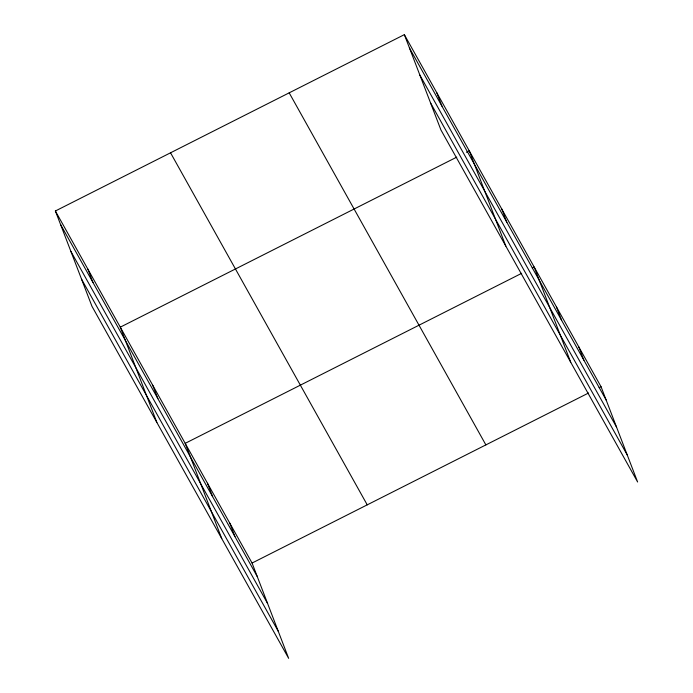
<?xml version="1.0" encoding="UTF-8"?>
<svg xmlns="http://www.w3.org/2000/svg" width="693" height="693" viewBox="0 0 693 693"><rect width="100%" height="100%" fill="white"/><g stroke="black" fill="none" stroke-linecap="round" stroke-linejoin="round"><path stroke-width="1.04" d="M55.379 210.993L252.07 563.045L288.652 658.35L91.961 306.297L55.379 210.993L404.348 34.65L601.039 386.703L637.621 482.007L440.93 129.955L404.348 34.65M456.782 157.129L120.287 327.165L156.869 422.479M466.372 152.278L469.256 150.823L505.838 246.136M521.69 273.311L185.196 443.347L221.777 538.652M532.241 267.974L534.164 267.004L570.746 362.309M252.07 563.045L588.565 393.009M599.116 387.673L601.039 386.703M409.502 48.086L606.202 400.138M419.871 75.104L616.571 427.157M430.561 102.945L627.252 454.989M289.189 92.845L485.88 444.897M170.539 152.798L367.229 504.85M60.534 224.428L257.224 576.481M70.903 251.446L267.602 603.499M81.592 279.279L278.283 631.332M578.75 346.803L583.904 360.239M556.453 306.904L561.616 320.339M501.706 208.914L506.869 222.358M436.798 92.741L441.961 106.176M229.773 523.146L234.936 536.581M207.484 483.246L212.647 496.682M152.737 385.256L157.9 398.692M87.829 269.075L92.992 282.519"/></g></svg>
